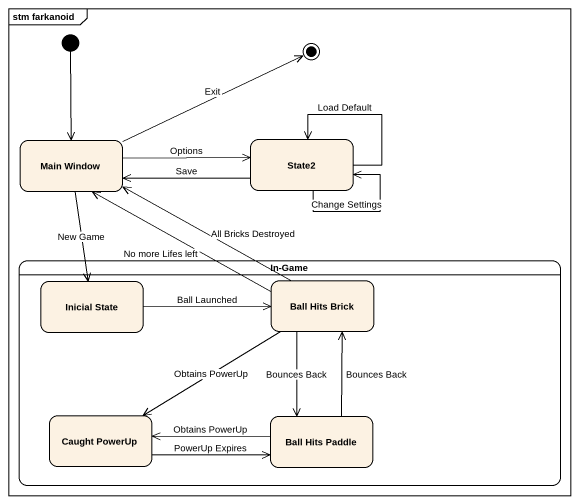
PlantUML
@startuml
mainframe stm farkanoid
hide empty description
state "Main Window" as Main_Window
state State2
state "In-Game" as In_Game {
  state "Inicial State" as Inicial_State
  state "Ball Hits Brick" as Ball_Hits_Brick
  state "Caught PowerUp" as Caught_PowerUp
  state "Ball Hits Paddle" as Ball_Hits_Paddle
}
[*] --> Main_Window
Main_Window -right-> State2 : Options
Main_Window --> Inicial_State : New Game
State2 -left-> Main_Window : Save
State2 --> State2 : Load Default
State2 --> State2 : Change Settings
Inicial_State -right-> Ball_Hits_Brick : Ball Launched
Ball_Hits_Brick -left-> Main_Window : All Bricks Destroyed
Ball_Hits_Brick -left-> Main_Window : No more Lifes left
Ball_Hits_Brick --> Caught_PowerUp : Obtains PowerUp
Ball_Hits_Brick --> Ball_Hits_Paddle : Bounces Back
Caught_PowerUp -right-> Ball_Hits_Paddle : PowerUp Expires
Ball_Hits_Paddle -up-> Ball_Hits_Brick : Bounces Back
Ball_Hits_Paddle -left-> Caught_PowerUp : Obtains PowerUp
Main_Window -right-> [*] : Exit
@enduml
